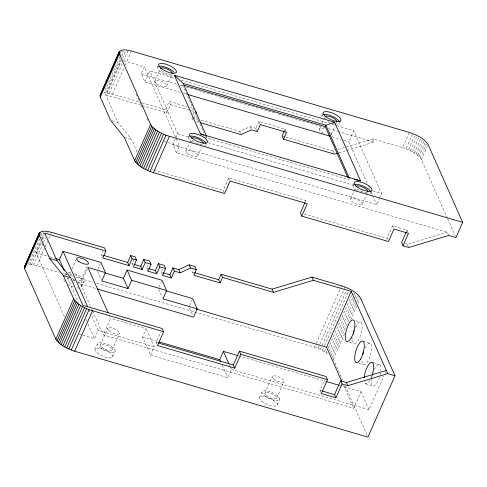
<?xml version="1.0" encoding="UTF-8"?>
<svg xmlns="http://www.w3.org/2000/svg" width="487" height="487" viewBox="0 0 487 487"><rect width="100%" height="100%" fill="white"/><g stroke="black" fill="none" stroke-linecap="round" stroke-linejoin="round"><path stroke-width="0.37" stroke-dasharray="2.44 1.83" d="M40.232 234.868L41.139 232.823M120.173 53.619L121.403 50.837M39.709 238.758L28.27 264.691L31.442 264.739L36.75 265.786L59.353 272.41M40.914 236.025L43.02 231.252M119.924 56.888L103.968 93.047L107.146 93.096L112.454 94.143L139.312 102.014M120.228 56.194L122.377 51.324M29.762 264.642L40.299 240.748M41.498 238.021L44.512 231.197M105.466 92.999L120.496 58.921M121.72 56.139L123.868 51.269M64.406 316.562L36.087 252.753L40.865 241.923M42.059 239.22L44.743 233.127M137.115 151.944L131.612 139.556L117.915 122.462L105.697 94.928L121.056 60.102M31.442 264.739L41.377 242.216M42.582 239.488L44.39 235.391M107.146 93.096L121.257 61.106M122.48 58.324L125.549 51.372M33.536 265.031L43.173 243.19M43.471 242.508L45.577 237.729M47.683 232.95L48.286 231.587M109.24 93.388L122.432 63.48M123.655 60.698L127.953 50.965M36.75 265.786L44.877 247.359M45.175 246.678L47.586 241.217M48.791 238.484L50.599 234.393M50.898 233.711L51.5 232.342M112.454 94.143L124.106 67.717M125.336 64.935L131.161 51.719M180.592 92.408L144.913 81.956L141.309 73.841L144.359 66.932L123.241 60.741M144.913 81.956L149.789 70.901L174.547 78.151M65.708 275.392L66.317 274.011A9.655 3.336 23.8 0 0 66.506 275.021M157.374 67.602L157.983 66.22M69.684 274.23L70.597 272.16M71.82 269.396L76.696 258.341M154.872 81.171L160.053 69.422M166.773 85.925L171.954 74.176M81.104 280.232L88.117 264.338M90.418 306.061L80.659 284.079L87.977 267.497M81.731 286.673L84.172 281.145M102.294 256.686L101.448 254.78L102.97 251.322M142.101 105.594L166.858 112.844L165.452 109.672L169.105 101.375L186.582 106.495M97.863 269.287L100.298 263.759M166.858 112.844L170.517 104.553L169.105 101.375M448.667 235.428L447.255 232.25L176.397 152.906L172.794 144.791L175.229 139.264M175.844 137.882L177.67 133.73L149.789 70.901M192.882 114.585L194.404 111.127M82.827 335.233L94.478 338.648L98.13 330.356L90.746 313.707M176.397 152.906L179.441 145.997L144.359 66.932M194.289 117.763L195.817 114.305M132.592 265.007L132.032 263.735L133.858 259.589M94.892 349.429L97.333 343.901M188.39 137.492L188.999 136.11M339.889 385.515L361.001 391.7L353.69 408.283L103.22 334.91L110.531 318.328L109.313 315.576M100.304 345.088L107.621 328.506M185.9 150.982L189.248 143.379M189.553 142.691L191.081 139.233M147.999 271.18L146.593 268.002L148.419 263.857M112.205 349.849L119.522 333.266M197.771 155.895L201.429 147.604M349.38 178.175L348.765 179.557L206.056 137.748L206.665 136.366M112.747 356.563L115.182 351.036M162.567 275.447L161.154 272.27L162.981 268.124M159.024 287.202L161.459 281.675M230.15 366.62L231.38 369.389L227.721 377.681L150.538 355.072L142.551 337.071L146.21 328.774L110.531 318.328M150.538 355.072L154.196 346.781L146.21 328.774M156.991 344.26L156.15 342.355L160.716 331.994M224.044 192.243L223.198 190.338L228.683 177.901L305.86 200.51L306.707 202.415M193.327 273.986L192.481 272.081L193.394 270.011M257.282 131.533L255.87 128.355L258.92 121.446L285.132 129.122L286.539 132.3M189.589 305.519L192.024 299.992M284.213 131.198L285.132 129.122M321.925 115.809L323.149 113.045M319.423 129.372L320.641 126.608M322.169 123.156L324.604 117.623M331.324 134.132L334.983 125.841M335.287 125.147L336.505 122.383M340.401 121.44L339.792 122.821A9.655 3.336 23.8 0 1 336.974 124.264M305.252 201.892L305.86 200.51M367.168 183.106L348.783 141.68L353.659 130.626L335.458 125.293M259.443 397.636L261.884 392.102M352.941 185.699L354.159 182.935M264.861 393.295L272.172 376.713M350.634 198.83L353.684 191.921M353.988 191.233L355.814 187.087M276.762 398.056L284.073 381.467M362.139 204.455A6.441 2.222 23.8 0 0 354.859 198.739A6.441 2.222 23.8 0 0 352.168 201.734A6.441 2.222 23.8 0 0 362.139 204.455L366.102 195.47M366.407 194.776L367.32 192.706M277.298 404.77L279.739 399.243M371.417 191.33L370.808 192.712A9.655 3.336 23.8 0 1 369.469 193.99M172.794 144.791L376.664 204.51L379.105 198.982M379.41 198.294L381.54 193.455L353.659 130.626M96.542 283.306L314.578 347.176L316.1 343.731M316.404 343.037L340.73 287.884M341.034 287.196L341.643 285.814M338.124 149.43L372.896 138.917L402.591 147.616L408.995 133.103M314.578 347.176L317.974 348.357L319.496 344.906M319.801 344.218L344.126 289.065M344.431 288.371L345.039 286.995M402.591 147.616L405.994 148.797L412.392 134.284M328.074 353.769L320.403 349.386L321.919 345.94M322.224 345.253L346.245 290.788M447.376 218.249L421.365 159.626C418.436 154.903 413.262 152.2 408.416 149.826L414.51 136.007M322.479 350.39L324.305 346.251M324.61 345.563L348.327 291.786M410.498 150.83L416.592 137.011M324.476 351.462L325.998 348.016M412.495 151.907L418.893 137.395M326.351 352.6L326.96 351.218M328.177 348.461L351.894 294.684M414.37 153.04L420.768 138.527M329.291 351.011L352.704 297.922M353.921 295.165L354.834 293.095M416.093 154.209L422.491 139.696M330.527 352.886L354.548 298.421M354.853 297.727L356.07 294.97M417.633 155.396L423.727 141.577M331.251 355.449L354.968 301.672M356.186 298.915L357.403 296.157M418.966 156.577L425.06 142.758M355.613 304.369L332.201 357.458L333.345 359.187L342.525 379.878M356.831 301.611L359.266 296.096M420.214 157.898L426.618 143.385M333.345 359.187L344.595 333.68M350.677 319.892L356.758 306.098M357.975 303.34L360.41 297.825M421.365 159.626L427.458 145.808M320.817 392.254L319.971 390.349L324.543 379.982M387.585 239.598L387.019 238.326L392.51 225.889L407.071 230.156L408.477 233.334M406.158 232.232L407.071 230.156M231.38 369.389L368.988 409.701L383.872 375.958M385.089 373.206L385.692 371.831M201.125 120.119L239.72 131.423L250.044 126.65L255.87 128.355M285.723 137.103L333.053 150.964L334.502 150.526M338.806 152.827L346.05 150.635M346.774 150.416L374.308 142.094L372.896 138.917M404.496 243.445L407.406 244.304L447.255 232.25M181.097 80.075L328.177 123.156M331.817 124.228L334.727 125.08M141.309 73.841L176.988 84.294M179.898 85.146L183.538 86.211M186.454 87.063L275.283 113.087M278.193 113.94L324.792 127.588M328.433 128.653L337.174 131.216M337.899 131.429L374.308 142.094M183.502 93.26L187.142 94.332M332.037 136.774L340.772 139.331M343.688 140.189L348.783 141.68M190.222 107.566L194.593 108.845M282.813 136.244L284.992 136.89M170.517 104.553L190.173 110.312M190.904 110.525L195.275 111.809M142.216 102.867L165.452 109.672M192.389 117.562L197.485 119.053L198.897 122.231L194.526 120.953M105.697 94.928L141.376 105.381M177.67 133.73L189.321 137.145M208.253 142.691L354.603 185.565M372.805 190.898L381.54 193.455M112.089 120.758L117.915 122.462M164.156 141.516L167.065 142.374M167.796 142.588L179.441 145.997M124.331 137.425L131.612 139.556M151.841 169.433L153.295 169.86M154.026 170.073L223.198 190.338M304.016 214.012L387.019 238.326M192.481 272.081L193.936 272.507M355.833 320.763L360.928 322.254M101.448 254.78L102.903 255.206M132.032 263.735L133.487 264.161M146.593 268.002L148.048 268.428M161.154 272.27L162.609 272.696M363.046 341.302L370.327 343.432M349.453 342.221L353.824 343.499M36.087 252.753L49.193 256.594M49.924 256.807L55.019 258.299M373.176 362.693L379.726 364.611M63 273.481L66.646 274.546M70.292 275.612L73.208 276.47M76.124 277.322L92.895 282.235M358.852 363.399L363.223 364.678M80.659 284.079L95.951 288.56M365.335 383.726L372.616 385.856M238.679 355.863L325.322 381.248M142.551 337.071L158.567 341.758M156.15 342.355L157.605 342.781M319.971 390.349L321.432 390.775M98.13 330.356L154.196 346.781M79.186 334.167L82.096 335.019M405.994 148.797L408.416 149.826M317.974 348.357L320.403 349.386M447.681 218.943L455.333 236.183M407.406 244.304L408.538 246.842M392.51 225.889L393.916 229.067M368.702 186.558L369.621 188.633M371.149 192.085L372.378 194.843M372.683 195.537L376.664 204.51M333.053 150.964L333.899 152.869M258.92 121.446L260.046 123.984M250.044 126.65L251.456 129.828M361.001 391.7L368.988 409.701M239.72 131.423L240.566 133.335M345.283 386.088L367.32 435.743M343.524 385.381L353.69 408.283M228.683 177.901L230.089 181.079M182.564 84.805L203.919 132.939M205.447 136.372L206.056 137.748M191.945 117.982L193.071 120.526M136.141 94.088L142.91 109.35M146.91 118.365L147.835 120.447M229.225 364.544L229.84 365.926M222.188 365.22L227.721 377.681M189.583 308.271L192.913 315.777M158.713 289.272L162.348 297.46M97.552 271.35L101.186 279.544M91.635 308.807L92.244 310.182M92.548 310.87L103.22 334.91M88.902 309.549L90.436 313.013M65.544 273.45L66.159 274.838M67.699 278.308L78.474 302.579M85.858 319.228L86.783 321.31M88.013 324.08L94.478 338.648M374.26 369.676A11.268 3.756 -73.7 0 1 379.154 364.386A11.268 3.756 -73.7 0 1 380.895 370.57M380.511 373.267A11.268 3.756 -73.7 0 1 380.207 374.68M379.397 377.504A11.268 3.756 -73.7 0 1 373.706 386.063A11.268 3.756 -73.7 0 1 371.52 379.245M371.605 378.582A11.268 3.756 -73.7 0 1 371.977 376.5M365.159 347.895A11.268 3.756 -73.7 0 1 371.502 346.318A11.268 3.756 -73.7 0 1 366.748 362.906A11.268 3.756 -73.7 0 1 362.054 358.724M355.467 327.319A11.268 3.756 -73.7 0 1 362.066 324.811A11.268 3.756 -73.7 0 1 357.458 341.588A11.268 3.756 -73.7 0 1 352.655 337.546M77.652 281.918A9.655 3.336 23.8 0 1 80.312 287.914M78.803 288.054A9.655 3.336 23.8 0 1 76.879 287.86M73.525 286.971A9.655 3.336 23.8 0 1 67.955 284.292M64.85 281.73A9.655 3.336 23.8 0 1 63.876 279.538M66.81 278.156A9.655 3.336 23.8 0 1 68.728 278.351M73.251 279.678A9.655 3.336 23.8 0 1 74.986 280.439M74.517 273.712A9.655 3.336 23.8 0 1 84.02 280.232A9.655 3.336 23.8 0 1 77.877 282.022M74.797 281.005A9.655 3.336 23.8 0 1 73.062 280.244M67.736 272.775A9.655 3.336 23.8 0 1 71.163 272.823M74.754 274.997A6.441 2.222 23.8 0 1 81.067 279.282A6.441 2.222 23.8 0 1 77.25 280.603M74.176 279.538A6.441 2.222 23.8 0 1 71.802 278.229M69.854 274.51A6.441 2.222 23.8 0 1 71.851 274.315M371.873 376.061A11.268 3.756 -73.7 0 1 371.356 377.407M369.907 380.377A11.268 3.756 -73.7 0 1 364.203 381.169M336.529 122.2A6.441 2.222 23.8 0 1 335.866 122.517M325.559 118.396A6.441 2.222 23.8 0 1 325.036 117.604M171.314 74.31A6.441 2.222 23.8 0 1 161.002 70.189M323.545 133.347A6.441 2.222 23.8 0 1 319.515 129.092A6.441 2.222 23.8 0 1 325.669 129.463M330.679 132.671A6.441 2.222 23.8 0 1 331.044 134.643M202.208 144.231A6.441 2.222 23.8 0 1 198.367 143.762M197.856 143.598A6.441 2.222 23.8 0 1 191.927 139.97M367.028 192.365A6.441 2.222 23.8 0 1 360.319 190.934A6.441 2.222 23.8 0 1 355.918 186.935M172.422 76.057A9.655 3.336 23.8 0 1 161.593 72.38A9.655 3.336 23.8 0 1 157.751 66.816M206.251 144.505A9.655 3.336 23.8 0 1 204.911 145.783M192.608 142.271A9.655 3.336 23.8 0 1 188.767 136.707M357.16 190.478A9.655 3.336 23.8 0 1 353.318 184.914M334.38 123.96A9.655 3.336 23.8 0 1 332.895 123.595M329.991 122.572A9.655 3.336 23.8 0 1 327.179 121.196M322.157 116.831A9.655 3.336 23.8 0 1 322.309 115.023M97.193 352.898A9.655 3.336 23.8 0 0 112.327 357.33A9.655 3.336 23.8 0 0 101.941 348.759A9.655 3.336 23.8 0 0 97.193 352.898M261.744 401.105A9.655 3.336 23.8 0 0 276.878 405.537A9.655 3.336 23.8 0 0 266.492 396.966A9.655 3.336 23.8 0 0 261.744 401.105M109.155 330.819A6.441 2.222 23.8 0 0 119.242 333.778A6.441 2.222 23.8 0 0 112.32 328.061A6.441 2.222 23.8 0 0 109.155 330.819M273.706 379.026A6.441 2.222 23.8 0 0 283.793 381.978A6.441 2.222 23.8 0 0 276.872 376.268A6.441 2.222 23.8 0 0 273.706 379.026M99.628 347.371A9.655 3.336 23.8 0 0 114.762 351.803A9.655 3.336 23.8 0 0 104.376 343.232A9.655 3.336 23.8 0 0 99.628 347.371M101.838 347.401A6.441 2.222 23.8 0 0 111.925 350.36A6.441 2.222 23.8 0 0 105.003 344.644A6.441 2.222 23.8 0 0 101.838 347.401M264.185 395.572A9.655 3.336 23.8 0 0 279.319 400.01A9.655 3.336 23.8 0 0 268.927 391.438A9.655 3.336 23.8 0 0 264.185 395.572M266.395 395.608A6.441 2.222 23.8 0 0 276.482 398.561A6.441 2.222 23.8 0 0 269.555 392.851A6.441 2.222 23.8 0 0 266.395 395.608M156.4 83.484A6.441 2.222 23.8 0 0 166.493 86.436A6.441 2.222 23.8 0 0 159.566 80.72A6.441 2.222 23.8 0 0 156.4 83.484M187.282 153.259A6.441 2.222 23.8 0 0 197.436 156.382A6.441 2.222 23.8 0 0 190.788 150.678A6.441 2.222 23.8 0 0 187.282 153.259"/><path stroke-width="0.73" d="M24.35 267.278L39.38 232.963C42.46 229.73 47.75 231.648 51.5 232.342L104.498 247.871L105.904 251.048L102.86 257.958L129.073 265.634L132.117 258.725L130.711 255.547L135.076 256.826L136.488 260.003L133.438 266.913L142.18 269.475L145.223 262.566L143.817 259.388L149.637 261.093L151.049 264.271L147.999 271.18L156.741 273.737L159.785 266.827L158.378 263.65L164.204 265.36L165.61 268.538L162.567 275.447L171.302 278.004L174.346 271.095L172.94 267.917L178.766 269.628L189.09 264.849L194.916 266.553L196.328 269.731L193.887 275.258L220.1 282.935L222.541 277.407L221.128 274.23L272.099 289.162L311.942 277.115L341.643 285.814C348.607 288.274 356.167 291.457 360.41 297.825L394.994 375.763L367.928 437.119L74.657 351.212C67.687 348.753 60.126 345.569 55.883 339.196L24.624 268.751L24.35 267.278L39.38 232.963M402.993 245.771L408.477 233.334L393.916 229.067L388.431 241.503L301.788 216.125L307.273 203.688L230.089 181.079L224.604 193.516L153.405 172.66C146.441 170.2 138.88 167.011 134.637 160.643L124.331 137.425L110.634 120.332L100.328 97.108L100.054 95.635L119.352 51.646C122.426 48.414 127.716 50.331 131.472 51.025L409.299 132.415C416.263 134.869 423.824 138.058 428.067 144.426L462.65 222.358L455.948 237.565L448.667 235.428L408.818 247.475L402.993 245.771L401.586 242.593L406.158 232.232M100.054 95.635L119.352 51.646M31.478 251.432L24.63 266.407M32.075 250.068L39.904 232.323M107.913 78.127L100.334 94.764M108.528 76.739L119.875 51.007M24.624 268.751L39.374 235.306L39.1 233.833M100.328 97.108L119.345 53.99L119.072 52.517M64.314 270.675L59.39 259.577L63.048 251.286L100.906 262.377L105.448 272.617L101.795 280.908L128.008 288.584L131.66 280.293L127.119 270.054L162.068 280.293L166.615 290.532L162.956 298.823L197.174 308.849L193.522 317.14L97.406 288.986M55.883 339.196L73.683 298.841L63.377 275.624L49.68 258.53L39.374 235.306M134.637 160.643L150.605 124.435L119.345 53.99M57.034 340.93L74.834 300.576L73.683 298.841M135.782 162.372L151.755 126.163L150.605 124.435M58.288 342.245L76.082 301.891L74.834 300.576M137.036 163.693L153.003 127.484L151.755 126.163M59.615 343.432L77.415 303.078L76.082 301.891M138.369 164.88L154.336 128.671L153.003 127.484M61.161 344.619L78.955 304.265L77.415 303.078M139.909 166.067L155.877 129.859L154.336 128.671M62.878 345.788L80.678 305.434L78.955 304.265M141.632 167.236L157.599 131.027L155.877 129.859M64.753 346.921L82.553 306.567L80.678 305.434M143.507 168.368L159.474 132.16L157.599 131.027M66.749 347.998L84.549 307.644L82.553 306.567M145.503 169.446L161.471 133.237L159.474 132.16M68.831 348.996L86.631 308.642L84.549 307.644M147.585 170.444L163.553 134.235L161.471 133.237M71.254 350.031L89.054 309.677L163.65 331.714L157.557 345.533L234.74 368.142L240.834 354.323L239.421 351.145L326.071 376.53L327.477 379.702L321.383 393.526L335.945 397.788L342.038 383.969L340.632 380.791L346.458 382.502L386.301 370.449M150.008 171.479L165.976 135.27L462.65 222.358M74.657 351.212L92.451 310.858M153.405 172.66L169.379 136.451M129.073 265.634L127.661 262.456L130.711 255.547M128.008 288.584L123.461 278.351L127.119 270.054M196.121 113.617L196.73 112.235L195.275 111.809M142.18 269.475L140.767 266.298L143.817 259.388M156.741 273.737L155.329 270.565L158.378 263.65M171.302 278.004L169.89 274.826L172.94 267.917M220.1 282.935L218.693 279.763L221.128 274.23M284.213 131.198L282.083 136.031L283.495 139.209L334.459 154.142L337.357 153.265M283.495 139.209L286.539 132.3L260.326 124.623L257.282 131.533L251.456 129.828L241.126 134.601L200.352 122.657M220.654 361.756L219.734 359.68L223.387 351.383L237.948 355.65M347.852 177.493L325.273 126.608L325.882 125.226L334.587 122.194L360.587 180.793L354.28 179.319M234.74 368.142L233.328 364.964L239.421 351.145M304.947 202.58L300.376 212.947L301.788 216.125M341.679 381.218L326.588 347.213L351.212 291.384L313.354 280.293L273.505 292.34L222.541 277.407M335.945 397.788L334.532 394.616L340.632 380.791M174.346 271.095L180.172 272.799L190.502 268.027L196.328 269.731M342.038 383.969L347.864 385.674L387.713 373.626L394.994 375.763M203.883 135.258L200.4 133.87L174.401 75.272L334.587 122.194M174.401 75.272L183.173 83.417L325.882 125.226L349.38 178.175M184.019 85.231L325.273 126.608M187.872 94.545L329.851 136.135M200.4 133.87L360.587 180.793M194.666 272.72L218.693 279.763M105.904 251.048L44.743 233.127L56.961 260.661L70.664 277.754L82.881 305.288L162.244 328.536L163.65 331.714M132.117 258.725L136.488 260.003M145.223 262.566L151.049 264.271M159.785 266.827L165.61 268.538M103.634 255.419L127.661 262.456M134.211 264.374L140.767 266.298M148.779 268.641L155.329 270.565M163.34 272.909L169.89 274.826M105.448 272.617L87.977 267.497L108.096 312.831M131.66 280.293L166.615 290.532M55.749 258.512L59.39 259.577M105.259 273.018L123.461 278.351M166.42 290.934L192.633 298.61L197.174 308.849M49.68 258.53L56.961 260.661M196.255 309.038L326.588 347.213M63.377 275.624L70.664 277.754M240.834 354.323L327.477 379.702M326.053 381.461L339.159 385.302M159.298 341.971L219.734 359.68M158.33 342.994L233.328 364.964M322.157 390.988L334.532 394.616M163.553 134.235L165.976 135.27M86.631 308.642L89.054 309.677M351.212 291.384L387.713 373.626M311.942 277.115L313.354 280.293M346.458 382.502L347.864 385.674M183.173 83.417L206.665 136.366M272.099 289.162L273.505 292.34M189.09 264.849L190.502 268.027M223.387 351.383L228.92 363.85M178.766 269.628L180.172 272.799M63.048 251.286L87.666 306.773M372.318 375.087A11.268 3.756 -73.7 0 1 372.725 373.663M362.742 354.615A11.268 3.756 -73.7 0 1 363.552 351.784M353.343 333.437A11.268 3.756 -73.7 0 1 354.152 330.606M364.173 377.772A11.268 3.756 -73.7 0 1 371.222 362.316A11.268 3.756 -73.7 0 1 372.117 375.374M325.188 116.423A6.441 2.222 23.8 0 1 331.933 117.355A6.441 2.222 23.8 0 1 336.809 121.695M160.637 68.217A6.441 2.222 23.8 0 1 167.376 69.154A6.441 2.222 23.8 0 1 172.258 73.488M191.714 138.058A6.441 2.222 23.8 0 1 198.599 139.136A6.441 2.222 23.8 0 1 203.256 143.458M356.125 186.393A6.441 2.222 23.8 0 1 362.663 187.124A6.441 2.222 23.8 0 1 367.831 191.47M158.713 66.323A9.655 3.336 23.8 0 1 174.188 72.399M189.729 136.214A9.655 3.336 23.8 0 1 198.769 137.998A9.655 3.336 23.8 0 1 206.025 143.482M354.28 184.421A9.655 3.336 23.8 0 1 363.326 186.198A9.655 3.336 23.8 0 1 370.577 191.689M323.271 114.53A9.655 3.336 23.8 0 1 332.311 116.308A9.655 3.336 23.8 0 1 339.561 121.799M78.705 261.361A6.441 2.222 23.8 0 0 88.421 263.65A6.441 2.222 23.8 0 0 80.55 257.97A6.441 2.222 23.8 0 0 78.705 261.361M360.508 359.199A11.268 3.756 -73.7 0 0 363.046 341.302A11.268 3.756 -73.7 0 0 354.926 355.273A11.268 3.756 -73.7 0 0 360.508 359.199M351.109 338.021A11.268 3.756 -73.7 0 0 353.647 320.123A11.268 3.756 -73.7 0 0 345.526 334.088A11.268 3.756 -73.7 0 0 351.109 338.021M356.575 186.43A9.655 3.336 23.8 0 0 371.648 190.734A9.655 3.336 23.8 0 0 361.056 182.162A9.655 3.336 23.8 0 0 356.575 186.43M325.559 116.539A9.655 3.336 23.8 0 0 340.632 120.843A9.655 3.336 23.8 0 0 330.046 112.266A9.655 3.336 23.8 0 0 325.559 116.539M161.008 68.332A9.655 3.336 23.8 0 0 176.081 72.636A9.655 3.336 23.8 0 0 165.489 64.065A9.655 3.336 23.8 0 0 161.008 68.332M192.018 138.223A9.655 3.336 23.8 0 0 207.091 142.527A9.655 3.336 23.8 0 0 196.505 133.955A9.655 3.336 23.8 0 0 192.018 138.223"/></g></svg>
